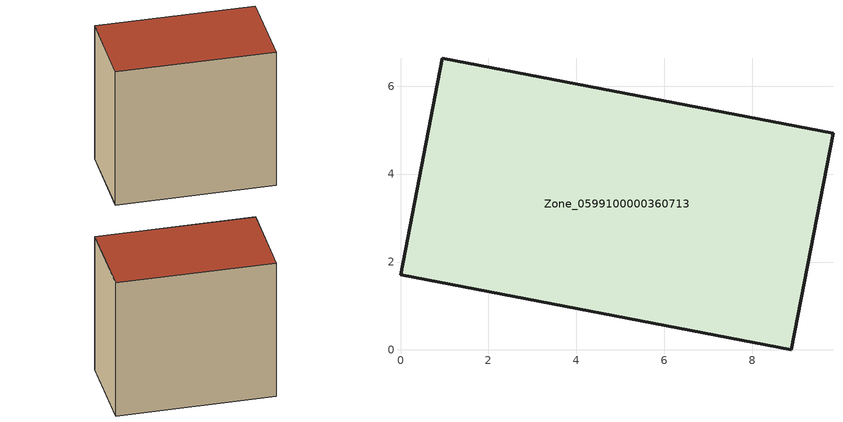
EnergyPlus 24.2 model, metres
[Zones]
Zone_0599100000360713
 floor ground (C_G): 0,1.71 0.95,6.64 9.84,4.93 8.89,0 z0
 wall outside (C_F): 0.95,6.64 0,1.71 8.89,0 9.84,4.93 0.95,6.64 z0:8.54
 roof outside (C_R): 8.89,0 9.84,4.93 0.95,6.64 0,1.71 z8.54
[BUILDING]
Pand.0599100000360713: North Axis=0; Terrain=City; Loads Convergence Tolerance Value=0.04; Temperature Convergence Tolerance Value=0.4; Solar Distribution=FullExterior; Maximum Number of Warmup Days=25; Minimum Number of Warmup Days=1
[Site:Location]
Rotterdam.The.Hague.AP_ZH_NLD Design_Conditions: Latitude=51.96; Longitude=4.45; Time Zone=1; Elevation=-4.5
[SITE:GROUNDTEMPERATURE:BUILDINGSURFACE]
18, 18, 18, 18, 18, 18, 18, 18, 18, 18, 18, 18
[MATERIAL] Thermal Absorptance=0.9; Solar Absorptance=0.7; Visible Absorptance=0.7
Name | Roughness | Thickness | Conductivity | Density | Specific Heat
G.TI.1992-2005 | MediumSmooth | 0.15 | 0.06 | 540 | 1210
F.TI.1992-2005 | Rough | 0.3 | 0.12 | 1920 | 840
R.TI.1992-2005 | MediumRough | 0.2 | 0.08 | 1500 | 1000
[CONSTRUCTION]
C_G: G.TI.1992-2005
C_F: F.TI.1992-2005
C_R: R.TI.1992-2005
[ZONE]
Zone_0599100000360713: Type=1; Multiplier=1; Ceiling Height=Autocalculate; Volume=Autocalculate; Floor Area=autocalculate; Part of Total Floor Area=Yes
[ZONEINFILTRATION:DESIGNFLOWRATE]
Infil_Zone_0599100000360713: Zone or ZoneList or Space or SpaceList=Zone_0599100000360713; Schedule=AlwaysOn; Design Flow Rate Calculation Method=Flow/Area; Flow Rate per Floor Area=0.0015; Constant Term Coefficient=1; Temperature Term Coefficient=0; Velocity Term Coefficient=0; Velocity Squared Term Coefficient=0
[HVACTEMPLATE:ZONE:IDEALLOADSAIRSYSTEM]
Zone_0599100000360713: Maximum Heating Supply Air Temperature=50; Minimum Cooling Supply Air Temperature=13; Maximum Heating Supply Air Humidity Ratio=0.0156; Minimum Cooling Supply Air Humidity Ratio=0.0077; Heating Limit=NoLimit; Cooling Limit=NoLimit; Dehumidification Control Type=ConstantSensibleHeatRatio; Cooling Sensible Heat Ratio=0.7; Dehumidification Setpoint=60; Humidification Control Type=None; Humidification Setpoint=30; Outdoor Air Method=None; Outdoor Air Flow Rate per Person=0.00944; Outdoor Air Flow Rate per Zone Floor Area=0; Outdoor Air Flow Rate per Zone=0; Demand Controlled Ventilation Type=None; Outdoor Air Economizer Type=NoEconomizer; Heat Recovery Type=None; Sensible Heat Recovery Effectiveness=0.7; Latent Heat Recovery Effectiveness=0.65
[ZONECONTROL:THERMOSTAT]
ThermostatControl_Zone_0599100000360713: Zone or ZoneList=Zone_0599100000360713; Control Type Schedule=DualSetpointControlType; Control 1=Thermostat_Zone_0599100000360713; Temperature Difference Between Cutout And Setpoint=0
[THERMOSTATSETPOINT:DUALSETPOINT]
Thermostat_Zone_0599100000360713: Heating Setpoint Temperature Schedule=HeatingSetpoint_Zone_0599100000360713; Cooling Setpoint Temperature Schedule=CoolingSetpoint_Zone_0599100000360713
[SCHEDULE:COMPACT]
HeatingSetpoint_Zone_0599100000360713: Through: 12/31, For: AllDays, Until: 24:00, 21
CoolingSetpoint_Zone_0599100000360713: Through: 12/31, For: AllDays, Until: 24:00, 24
DualSetpointControlType: Through: 12/31, For: AllDays, Until: 24:00, 4
AlwaysOn: Through: 12/31, For: AllDays, Until: 24:00, 1
